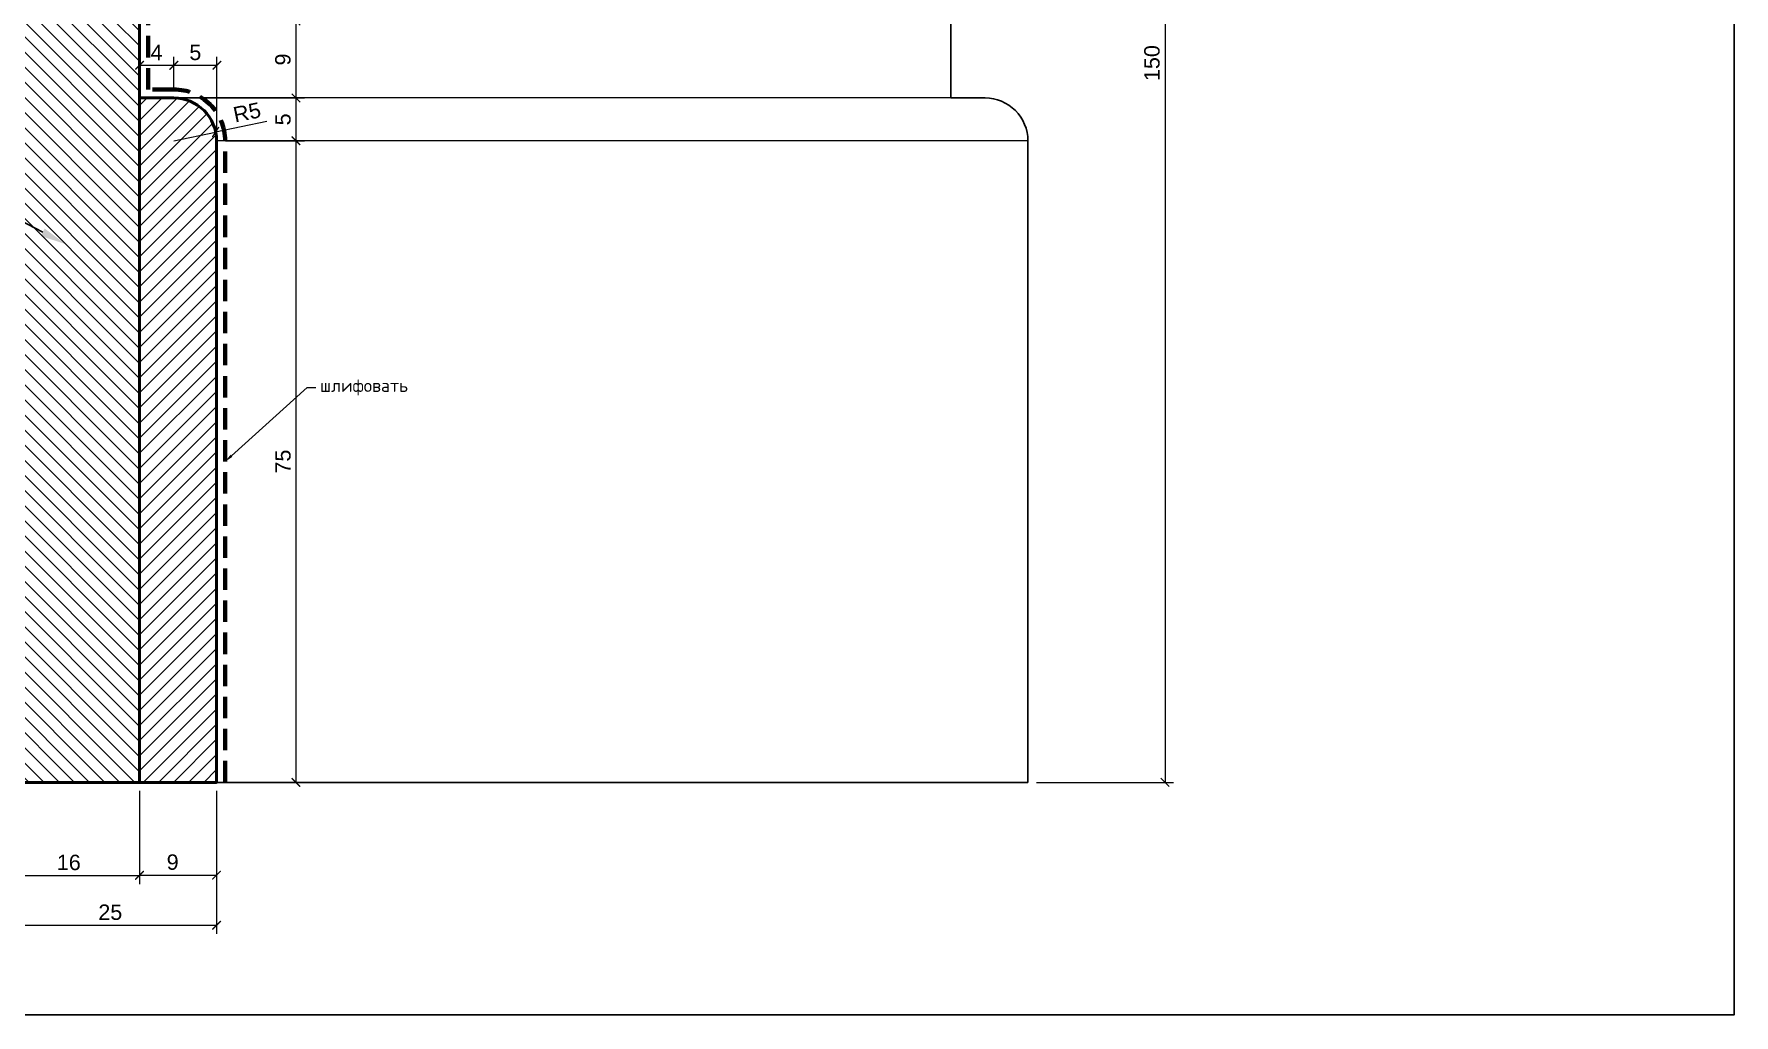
# Model space of a CAD drawing. Header units: inches. Extents: x -205 to 95, y 2419 to 2619.
# Drawn here: x -103.4 to 95.3, y 2418.7 to 2533.4 of the extents above; entities that cross this region are included whole.
import ezdxf
from ezdxf import colors
from ezdxf.entities.mleader import LeaderData, LeaderLine
from ezdxf.math import Vec2, Vec3

# ---------------------------------------------------------------- set-up
doc = ezdxf.new("R2010")
doc.units = ezdxf.units.IN
doc.header["$MEASUREMENT"] = 0
doc.linetypes.add('HIDDEN', pattern=[0.375, 0.25, -0.125])
doc.layers.add('Outside panel', color=7, linetype='Continuous', lineweight=18, true_color=0x7f5e57)
doc.layers.add('линия 50', color=1, linetype='Continuous', lineweight=140)
doc.layers.add('служебный слой РАЗМЕРЫ', color=7, linetype='Continuous', lineweight=9)
doc.layers.add('размеры в модели', color=7, linetype='Continuous')
doc.styles.get("Standard").update_dxf_attribs({"font": 'arial.ttf'})
doc.styles.add('ЕСКД профили текст', font='isocpeur.ttf')
doc.dimstyles.new('M_1', dxfattribs={"dimtxt": 1.8, "dimasz": 1, "dimexe": 1, "dimexo": 1, "dimgap": 0.6, "dimtad": 1, "dimdec": 0, "dimdsep": 46, "dimtxsty": 'Standard', "dimblk": 'ARCHTICK', "dimcen": -5, "dimclrd": 7, "dimclre": 7, "dimclrt": 7, "dimadec": 0, "dimazin": 0, "dimtfac": 1, "dimtdec": 0, "dimtmove": 0, "dimatfit": 3, "dimfxl": 1, "dimtolj": 1, "dimtzin": 0, "dimlwd": 5, "dimlwe": 5, "dimarcsym": 0})

# ---------------------------------------------------------------- blocks, each defined once
blk = doc.blocks.new('_ArchTick')
at = {"color": 0, "linetype": 'ByBlock', "const_width": 0.15}
blk.add_lwpolyline([(-0.5, -0.5), (0.5, 0.5)], dxfattribs=at)
blk = doc.blocks.new('*D25')
at = {"layer": 'Defpoints', "color": 0, "ltscale": 1000, "transparency": 16777216}
for p in [(-87.03, 2529.74), (-91.03, 2525.92), (-87.03, 2525.92)]:
    blk.add_point(p, dxfattribs=at)
at = {"layer": 'размеры в модели', "color": 7, "lineweight": 5, "ltscale": 1000, "transparency": 16777216}
for p, q in [((-91.03, 2526.92), (-91.03, 2530.74)), ((-91.03, 2529.74), (-87.03, 2529.74)), ((-87.03, 2526.92), (-87.03, 2530.74))]:
    blk.add_line(p, q, dxfattribs=at)
at = {"layer": 'размеры в модели', "color": 7, "lineweight": 5, "ltscale": 1000, "transparency": 16777216, "rotation": 180}
blk.add_blockref('_ArchTick', (-91.03, 2529.74), dxfattribs=at)
at = {"layer": 'размеры в модели', "color": 7, "lineweight": 5, "ltscale": 1000, "transparency": 16777216}
blk.add_blockref('_ArchTick', (-87.03, 2529.74), dxfattribs=at)
at = {"layer": 'размеры в модели', "color": 7, "ltscale": 1000, "transparency": 16777216, "insert": (-89.05, 2531.24), "char_height": 1.8, "attachment_point": 5}
blk.add_mtext('\\A1;4', dxfattribs=at)
blk = doc.blocks.new('*D24')
at = {"layer": 'Defpoints', "color": 0, "ltscale": 1000, "transparency": 16777216}
for p in [(-82.14, 2521.94), (-87.03, 2520.92)]:
    blk.add_point(p, dxfattribs=at)
at = {"layer": 'размеры в модели', "color": 7, "lineweight": 5, "ltscale": 1000, "transparency": 16777216}
for p in [(-87.03, 2520.92), (-76.15, 2523.18)]:
    blk.add_line(p, (-82.14, 2521.94), dxfattribs=at)
at = {"layer": 'размеры в модели', "color": 7, "lineweight": 5, "ltscale": 1000, "transparency": 16777216, "rotation": 191.6907152825359}
blk.add_blockref('_ArchTick', (-82.14, 2521.94), dxfattribs=at)
at = {"layer": 'размеры в модели', "color": 7, "ltscale": 1000, "transparency": 16777216, "insert": (-78.47, 2524.24), "char_height": 1.8, "attachment_point": 5, "rotation": 11.6907}
blk.add_mtext('\\A1;R5', dxfattribs=at)
blk = doc.blocks.new('*D20')
at = {"layer": 'Defpoints', "color": 0, "ltscale": 1000, "transparency": 16777216}
for p in [(-107.03, 2445.92), (-82.03, 2445.92), (-82.03, 2429.22)]:
    blk.add_point(p, dxfattribs=at)
at = {"layer": 'размеры в модели', "color": 7, "lineweight": 5, "ltscale": 1000, "transparency": 16777216}
for p, q in [((-107.03, 2444.92), (-107.03, 2428.22)), ((-82.03, 2444.92), (-82.03, 2428.22)), ((-107.03, 2429.22), (-82.03, 2429.22))]:
    blk.add_line(p, q, dxfattribs=at)
at = {"layer": 'размеры в модели', "color": 7, "lineweight": 5, "ltscale": 1000, "transparency": 16777216, "rotation": 180}
blk.add_blockref('_ArchTick', (-107.03, 2429.22), dxfattribs=at)
at = {"layer": 'размеры в модели', "color": 7, "lineweight": 5, "ltscale": 1000, "transparency": 16777216}
blk.add_blockref('_ArchTick', (-82.03, 2429.22), dxfattribs=at)
at = {"layer": 'размеры в модели', "color": 7, "ltscale": 1000, "transparency": 16777216, "insert": (-94.45, 2430.73), "char_height": 1.8, "attachment_point": 5}
blk.add_mtext('\\A1;25', dxfattribs=at)
blk = doc.blocks.new('*D19')
at = {"layer": 'Defpoints', "color": 0, "ltscale": 1000, "transparency": 16777216}
for p in [(-91.03, 2445.92), (-82.03, 2445.92), (-82.03, 2435.07)]:
    blk.add_point(p, dxfattribs=at)
at = {"layer": 'размеры в модели', "color": 7, "lineweight": 5, "ltscale": 1000, "transparency": 16777216}
for p, q in [((-91.03, 2444.92), (-91.03, 2434.07)), ((-82.03, 2444.92), (-82.03, 2434.07)), ((-91.03, 2435.07), (-82.03, 2435.07))]:
    blk.add_line(p, q, dxfattribs=at)
at = {"layer": 'размеры в модели', "color": 7, "lineweight": 5, "ltscale": 1000, "transparency": 16777216, "rotation": 180}
blk.add_blockref('_ArchTick', (-91.03, 2435.07), dxfattribs=at)
at = {"layer": 'размеры в модели', "color": 7, "lineweight": 5, "ltscale": 1000, "transparency": 16777216}
blk.add_blockref('_ArchTick', (-82.03, 2435.07), dxfattribs=at)
at = {"layer": 'размеры в модели', "color": 7, "ltscale": 1000, "transparency": 16777216, "insert": (-87.16, 2436.59), "char_height": 1.8, "attachment_point": 5}
blk.add_mtext('\\A1;9', dxfattribs=at)
blk = doc.blocks.new('*D18')
at = {"layer": 'Defpoints', "color": 0, "ltscale": 1000, "transparency": 16777216}
for p in [(-107.03, 2445.92), (-91.03, 2445.92), (-91.03, 2435.03)]:
    blk.add_point(p, dxfattribs=at)
at = {"layer": 'размеры в модели', "color": 7, "lineweight": 5, "ltscale": 1000, "transparency": 16777216}
for p, q in [((-107.03, 2444.92), (-107.03, 2434.03)), ((-91.03, 2444.92), (-91.03, 2434.03)), ((-107.03, 2435.03), (-91.03, 2435.03))]:
    blk.add_line(p, q, dxfattribs=at)
at = {"layer": 'размеры в модели', "color": 7, "lineweight": 5, "ltscale": 1000, "transparency": 16777216, "rotation": 180}
blk.add_blockref('_ArchTick', (-107.03, 2435.03), dxfattribs=at)
at = {"layer": 'размеры в модели', "color": 7, "lineweight": 5, "ltscale": 1000, "transparency": 16777216}
blk.add_blockref('_ArchTick', (-91.03, 2435.03), dxfattribs=at)
at = {"layer": 'размеры в модели', "color": 7, "ltscale": 1000, "transparency": 16777216, "insert": (-99.3, 2436.55), "char_height": 1.8, "attachment_point": 5}
blk.add_mtext('\\A1;16', dxfattribs=at)
blk = doc.blocks.new('*D16')
at = {"layer": 'Defpoints', "color": 0, "ltscale": 1000, "transparency": 16777216}
for p in [(-81.99, 2520.92), (-81.99, 2445.92), (-72.75, 2445.92)]:
    blk.add_point(p, dxfattribs=at)
at = {"layer": 'размеры в модели', "color": 7, "lineweight": 5, "ltscale": 1000, "transparency": 16777216}
for p, q in [((-80.99, 2520.92), (-71.75, 2520.92)), ((-72.75, 2520.92), (-72.75, 2445.92)), ((-80.99, 2445.92), (-71.75, 2445.92))]:
    blk.add_line(p, q, dxfattribs=at)
for p, rotation in [((-72.75, 2520.92), 90), ((-72.75, 2445.92), 270)]:
    blk.add_blockref('_ArchTick', p, dxfattribs=dict(at, rotation=rotation))
at = {"layer": 'размеры в модели', "color": 7, "ltscale": 1000, "transparency": 16777216, "insert": (-74.26, 2483.42), "char_height": 1.8, "attachment_point": 5, "rotation": 90}
blk.add_mtext('\\A1;75', dxfattribs=at)
blk = doc.blocks.new('*D15')
at = {"layer": 'Defpoints', "color": 0, "ltscale": 1000, "transparency": 16777216}
for p in [(-91.03, 2525.92), (-81.99, 2520.92), (-72.75, 2520.92)]:
    blk.add_point(p, dxfattribs=at)
at = {"layer": 'размеры в модели', "color": 7, "lineweight": 5, "ltscale": 1000, "transparency": 16777216}
for p, q in [((-90.03, 2525.92), (-71.75, 2525.92)), ((-72.75, 2525.92), (-72.75, 2520.92)), ((-80.99, 2520.92), (-71.75, 2520.92))]:
    blk.add_line(p, q, dxfattribs=at)
for p, rotation in [((-72.75, 2525.92), 90), ((-72.75, 2520.92), 270)]:
    blk.add_blockref('_ArchTick', p, dxfattribs=dict(at, rotation=rotation))
at = {"layer": 'размеры в модели', "color": 7, "ltscale": 1000, "transparency": 16777216, "insert": (-74.26, 2523.42), "char_height": 1.8, "attachment_point": 5, "rotation": 90}
blk.add_mtext('\\A1;5', dxfattribs=at)
blk = doc.blocks.new('*D14')
at = {"layer": 'Defpoints', "color": 0, "ltscale": 1000, "transparency": 16777216}
for p in [(-93.03, 2534.92), (-91.03, 2525.92), (-72.75, 2525.92)]:
    blk.add_point(p, dxfattribs=at)
at = {"layer": 'размеры в модели', "color": 7, "lineweight": 5, "ltscale": 1000, "transparency": 16777216}
for p, q in [((-92.03, 2534.92), (-71.75, 2534.92)), ((-72.75, 2534.92), (-72.75, 2525.92)), ((-90.03, 2525.92), (-71.75, 2525.92))]:
    blk.add_line(p, q, dxfattribs=at)
for p, rotation in [((-72.75, 2534.92), 90), ((-72.75, 2525.92), 270)]:
    blk.add_blockref('_ArchTick', p, dxfattribs=dict(at, rotation=rotation))
at = {"layer": 'размеры в модели', "color": 7, "ltscale": 1000, "transparency": 16777216, "insert": (-74.27, 2530.42), "char_height": 1.8, "attachment_point": 5, "rotation": 90}
blk.add_mtext('\\A1;9', dxfattribs=at)
blk = doc.blocks.new('*D3')
at = {"color": 7, "lineweight": 5, "ltscale": 1000, "transparency": 16777216}
for p, q in [((-5.69, 2595.92), (29.84, 2595.92)), ((28.84, 2595.92), (28.84, 2445.92)), ((13.81, 2445.92), (29.84, 2445.92))]:
    blk.add_line(p, q, dxfattribs=at)
at = {"layer": 'Defpoints', "color": 0, "ltscale": 1000, "transparency": 16777216}
for p in [(-6.69, 2595.92), (12.81, 2445.92), (28.84, 2445.92)]:
    blk.add_point(p, dxfattribs=at)
at = {"color": 7, "lineweight": 5, "ltscale": 1000, "transparency": 16777216}
for p, rotation in [((28.84, 2595.92), 90), ((28.84, 2445.92), 270)]:
    blk.add_blockref('_ArchTick', p, dxfattribs=dict(at, rotation=rotation))
at = {"color": 7, "ltscale": 1000, "transparency": 16777216, "insert": (27.32, 2530), "char_height": 1.8, "attachment_point": 5, "rotation": 90}
blk.add_mtext('\\A1;150', dxfattribs=at)

msp = doc.modelspace()

# ---------------------------------------------------------------- hatches: boundary and pattern name
at = {"layer": 'Outside panel', "ltscale": 1000}
h = msp.add_hatch(dxfattribs=at)
h.set_pattern_fill('ANSI31', color=5, scale=10, angle=90)
h.set_pattern_definition([(135, (-310178.0997, 94854.9323), (-0.8838834765, -0.8838834765), [])])
h.paths.add_polyline_path([(-91.03, 2570.92), (-91.03, 2552.92), (-99.03, 2552.92), (-99.03, 2534.92), (-91.03, 2534.92), (-91.03, 2445.92), (-107.03, 2445.92), (-107.03, 2595.92), (-101.53, 2595.92), (-101.53, 2570.92)])
h = msp.add_hatch(dxfattribs=at)
h.set_pattern_fill('ANSI31', color=256, scale=10)
h.set_pattern_definition([(45, (-311713.9073, 93956.5652), (-0.8838834765, 0.8838834765), [])])
edge = h.paths.add_edge_path()
edge.add_line((-87.03, 2525.92), (-91.03, 2525.92))
edge.add_line((-91.03, 2525.92), (-91.03, 2445.92))
edge.add_line((-91.03, 2445.92), (-82.03, 2445.92))
edge.add_line((-82.03, 2445.92), (-82.03, 2520.92))
edge.add_arc((-87.03, 2520.92), 5, 0, 90)

# ---------------------------------------------------------------- linework, layer by layer
at = {"color": 7, "lineweight": 15, "ltscale": 1000}
for p, q in [((7.81, 2525.92), (-87.03, 2525.92)), ((12.81, 2520.92), (-82.03, 2520.92))]:
    msp.add_line(p, q, dxfattribs=at)
at = {"color": 7}
msp.add_line((12.81, 2445.92), (-82.03, 2445.92), dxfattribs=at)
at = {"color": 6, "ltscale": 1000}
msp.add_lwpolyline([(-204.65, 2418.73), (95.35, 2418.73), (95.35, 2618.73), (-204.65, 2618.73)], close=True, dxfattribs=at)
at = {"lineweight": 50}
msp.add_lwpolyline([(-91.03, 2570.92), (-91.03, 2552.92), (-99.03, 2552.92), (-99.03, 2534.92), (-91.03, 2534.92), (-91.03, 2445.92), (-107.03, 2445.92), (-107.03, 2595.92), (-101.53, 2595.92), (-101.53, 2570.92)], close=True, dxfattribs=at)
at = {"color": 7}
msp.add_lwpolyline([(12.81, 2445.92), (12.81, 2520.92, 0.414214), (7.81, 2525.92), (3.81, 2525.92), (3.81, 2534.92)], format="xyb", dxfattribs=at)
at = {"lineweight": 50}
msp.add_lwpolyline([(-87.03, 2525.92), (-91.03, 2525.92), (-91.03, 2445.92), (-82.03, 2445.92), (-82.03, 2520.92, 0.414214), (-87.03, 2525.92, -0.414214)], format="xyb", dxfattribs=at)
at = {"layer": 'линия 50', "color": 1, "linetype": 'HIDDEN', "ltscale": 10, "true_color": 0xff0909}
msp.add_lwpolyline([(-81.03, 2445.92), (-81.03, 2520.92, 0.414214), (-87.03, 2526.92), (-90.03, 2526.92), (-90.03, 2535.92)], format="xyb", dxfattribs=at)

# ---------------------------------------------------------------- dimensions: what is measured, and where the dimension line sits
at = {"color": 5, "ltscale": 1000}
dim = msp.add_linear_dim(base=(28.84, 2445.92), p1=(-6.69, 2595.92), p2=(12.81, 2445.92), angle=90, dimstyle='M_1', dxfattribs=at)
dim.commit()
dim.dimension.update_dxf_attribs({"geometry": '*D3', "text_midpoint": (28.84, 2530), "dimtype": 128})
at = {"layer": 'размеры в модели', "color": 5, "ltscale": 1000}
for base, p1, p2, picture, middle in [((-72.75, 2525.92), (-93.03, 2534.92), (-91.03, 2525.92), '*D14', (-74.27, 2530.42)), ((-72.75, 2520.92), (-91.03, 2525.92), (-81.99, 2520.92), '*D15', (-74.26, 2523.42)), ((-72.75, 2445.92), (-81.99, 2520.92), (-81.99, 2445.92), '*D16', (-74.26, 2483.42))]:
    dim = msp.add_linear_dim(base=base, p1=p1, p2=p2, angle=90, dimstyle='M_1', dxfattribs=at)
    dim.commit()
    dim.dimension.update_dxf_attribs({"geometry": picture, "text_midpoint": middle})
for base, p1, p2, picture, middle in [((-87.03, 2529.74), (-91.03, 2525.92), (-87.03, 2525.92), '*D25', (-89.05, 2529.74)), ((-82.03, 2429.22), (-107.03, 2445.92), (-82.03, 2445.92), '*D20', (-94.45, 2429.22)), ((-91.03, 2435.03), (-107.03, 2445.92), (-91.03, 2445.92), '*D18', (-99.3, 2435.03)), ((-82.03, 2435.07), (-91.03, 2445.92), (-82.03, 2445.92), '*D19', (-87.16, 2435.07))]:
    dim = msp.add_linear_dim(base=base, p1=p1, p2=p2, dimstyle='M_1', dxfattribs=at)
    dim.commit()
    dim.dimension.update_dxf_attribs({"geometry": picture, "text_midpoint": middle, "dimtype": 128})
msp.add_linear_dim(base=(-81.99, 2529.74), p1=(-87.03, 2525.92), p2=(-81.99, 2520.92), dimstyle='M_1', dxfattribs=at).render()
dim = msp.add_radius_dim(center=(-87.03, 2520.92), mpoint=(-82.14, 2521.94), dimstyle='M_1', dxfattribs=at)
dim.commit()
dim.dimension.update_dxf_attribs({"geometry": '*D24', "text_midpoint": (-78.47, 2524.24)})

# ---------------------------------------------------------------- leaders
at = {"layer": 'размеры в модели', "color": 7, "ltscale": 1000}
ml = msp.add_multileader_mtext('Standard', dxfattribs=at)
ml.set_content('\\A1;МДФ', color=7)
ml.set_leader_properties()
ml.build(insert=Vec2(0, 0))
ml.multileader.update_dxf_attribs({"text_right_attachment_type": 6, "dogleg_length": 0.36, "arrow_head_size": 3})
ctx = ml.context
ctx.base_point, ctx.char_height, ctx.arrow_head_size, ctx.landing_gap_size, ctx.plane_origin = Vec3(-132.45, 2520.55), 3, 3, 0.09, Vec3(-134.57, 2503.7)
ctx.right_attachment, ctx.text_align_type = 6, 2
notes = []
notes.append((ctx, [(0, (1, 1, 0), (-118.56, 2518.7), (-1, 0), 4.68, [(1, [(-99.69, 2508.84)], 0, [])])]))
ctx.mtext.insert, ctx.mtext.alignment, ctx.mtext.flow_direction = Vec3(-123.33, 2522.54), 3, 5
at = {"layer": 'служебный слой РАЗМЕРЫ'}
ml = msp.add_multileader_mtext('Standard', dxfattribs=at)
ml.set_content('\\A1;шлифовать', color=256, style='ЕСКД профили текст')
ml.set_leader_properties(color=256, linetype='ByLayer', lineweight=-1)
ml.build(insert=Vec2(0, 0))
ml.multileader.update_dxf_attribs({"dogleg_length": 1, "arrow_head_size": 1})
ctx = ml.context
ctx.base_point, ctx.char_height, ctx.arrow_head_size, ctx.landing_gap_size, ctx.plane_origin = Vec3(-70.43, 2492.09), 1.5, 1, 0.5, Vec3(-56.96, 2518.25)
notes.append((ctx, [(1, (1, 1, 0), (-71.43, 2492.09), (1, 0), 1, [(0, [(-81.03, 2483.42)], 0, [])])]))
ctx.mtext.insert, ctx.mtext.flow_direction = Vec3(-69.93, 2493.06), 5
for ctx, leaders in notes:
    for number, flags, end, landing, length, lines in leaders:
        leader = LeaderData()
        leader.index, (leader.has_last_leader_line, leader.has_dogleg_vector, leader.attachment_direction) = number, flags
        leader.last_leader_point, leader.dogleg_vector, leader.dogleg_length = Vec3(end), Vec3(landing), length
        for number, points, colour, breaks in lines:
            line = LeaderLine()
            line.index, line.vertices, line.color, line.breaks = number, Vec3.list(points), colors.encode_raw_color(colour), breaks
            leader.lines.append(line)
        ctx.leaders.append(leader)

doc.saveas('drawing.dxf')
